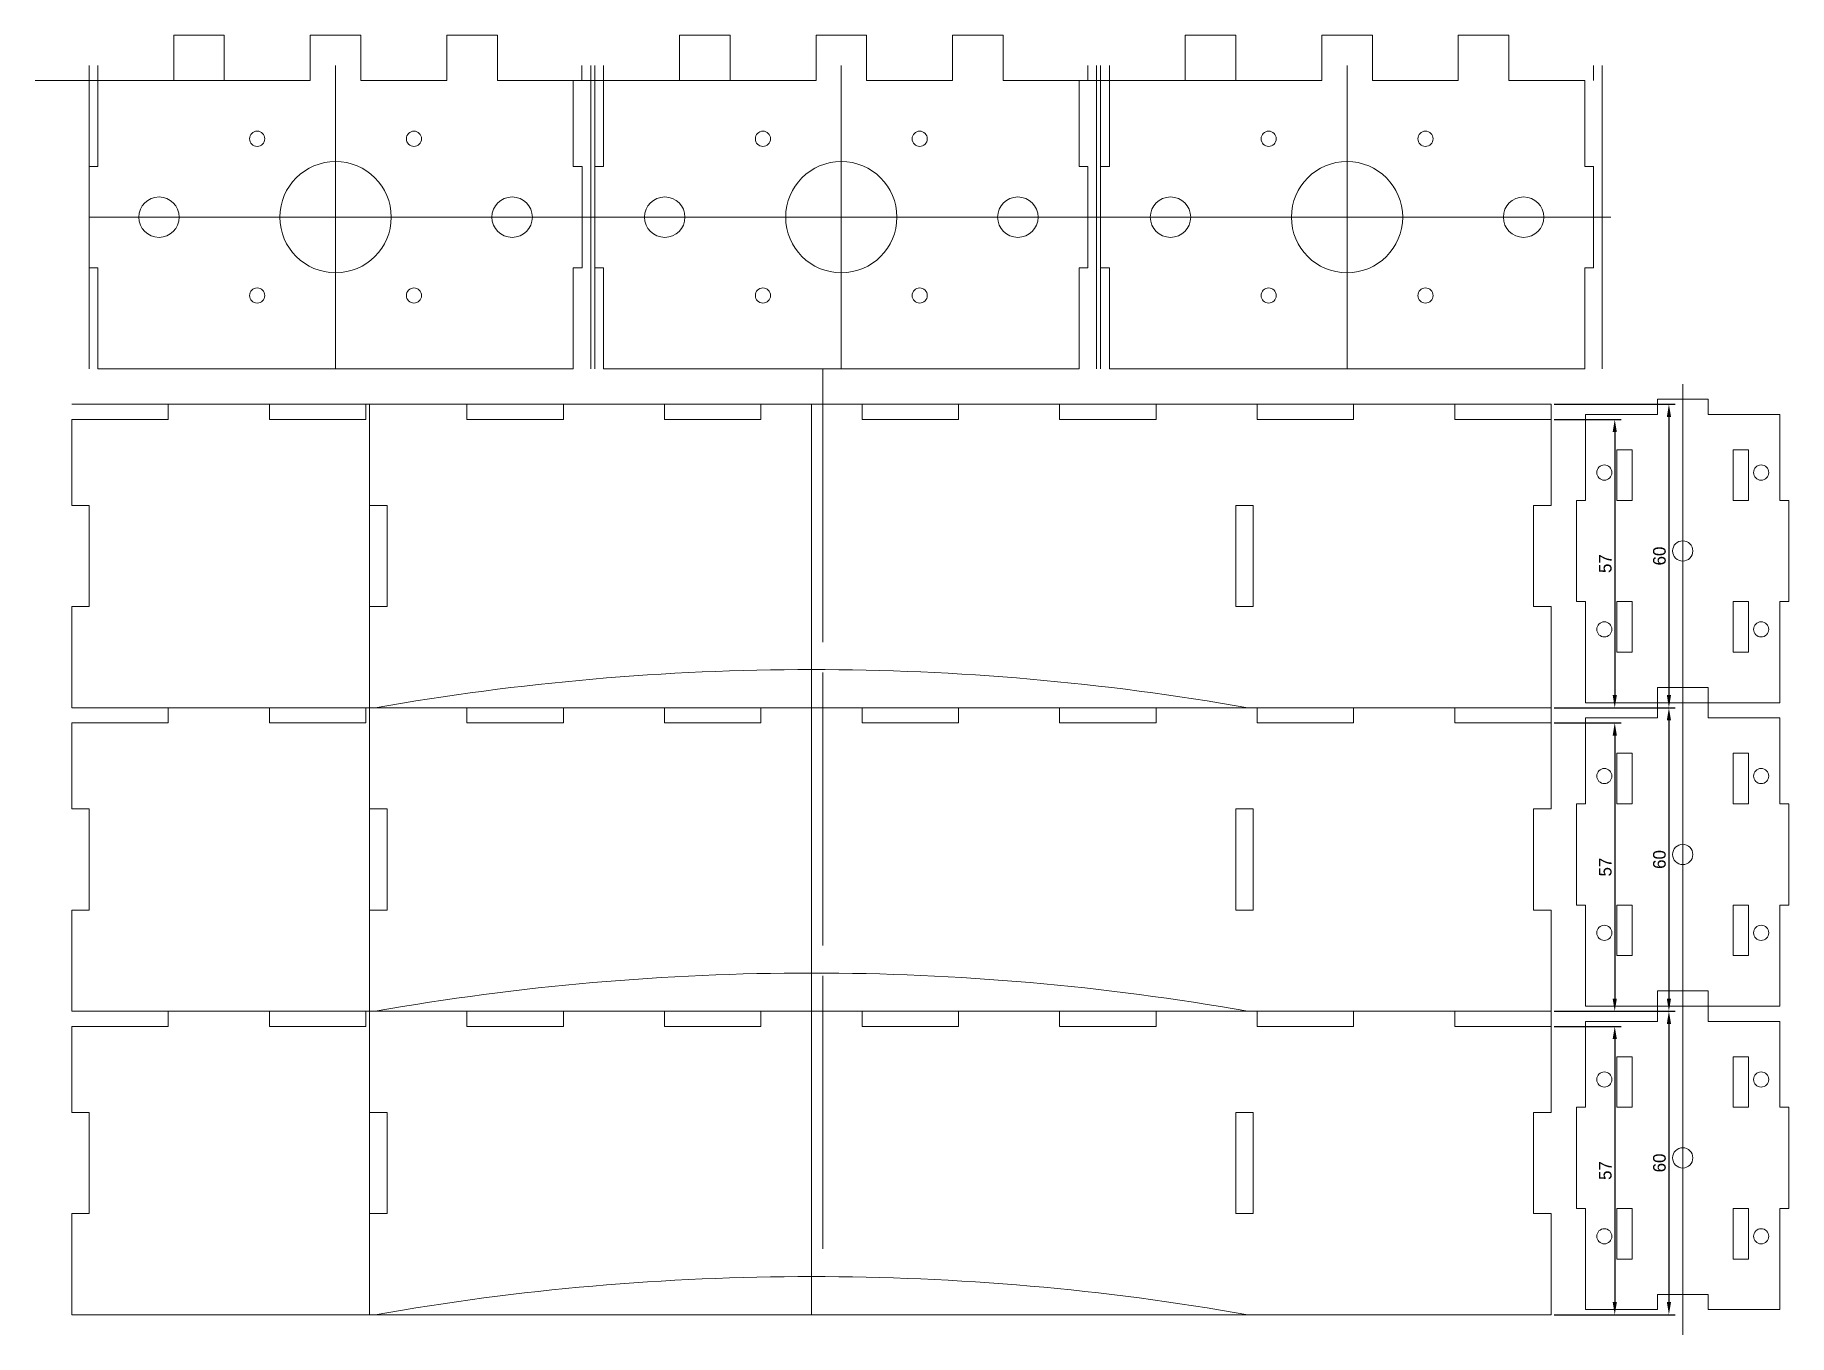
# Model space of a CAD drawing. Header units: millimetres. Extents: x 4 to 351, y 6 to 263.
import ezdxf

# ---------------------------------------------------------------- set-up
doc = ezdxf.new("R2010")
doc.units = ezdxf.units.MM
doc.layers.get('0').update_dxf_attribs({"lineweight": 0})
doc.layers.add('dimensions', color=4, linetype='Continuous', lineweight=0)
doc.layers.add('guides', color=1, linetype='Continuous', lineweight=0)
doc.dimstyles.new('QCADDimStyle', dxfattribs={"dimtxt": 2.5, "dimasz": 2.5, "dimexe": 1.25, "dimexo": 0.625, "dimtad": 1, "dimtoh": 1, "dimdec": 4, "dimzin": 0, "dimdsep": 46, "dimtxsty": 'Standard', "dimcen": 0.09, "dimadec": 0, "dimazin": 0, "dimtfac": 1, "dimtdec": 4, "dimtofl": 0, "dimtmove": 0, "dimatfit": 3, "dimfxl": 1, "dimtolj": 1, "dimtzin": 0, "dimarcsym": 0})

# ---------------------------------------------------------------- blocks, each defined once
blk = doc.blocks.new('*D4')
at = {"layer": 'Defpoints', "color": 0}
for p in [(303.98, 70), (303.98, 10), (327.27, 10)]:
    blk.add_point(p, dxfattribs=at)
at = {"layer": 'dimensions', "color": 0, "lineweight": -2}
for p, q in [((304.6, 70), (328.52, 70)), ((327.27, 67.5), (327.27, 12.5)), ((304.6, 10), (328.52, 10))]:
    blk.add_line(p, q, dxfattribs=at)
at = {"layer": 'dimensions', "color": 0}
for points in [[(327.69, 67.5), (326.86, 67.5), (327.27, 70)], [(326.86, 12.5), (327.69, 12.5), (327.27, 10)]]:
    blk.add_solid(points, dxfattribs=at)
at = {"layer": 'dimensions', "color": 0, "insert": (325.4, 40), "char_height": 2.5, "attachment_point": 5, "rotation": 90}
blk.add_mtext('\\A1;60', dxfattribs=at)
blk = doc.blocks.new('*D5')
at = {"layer": 'Defpoints', "color": 0}
for p in [(303.98, 67), (303.98, 10), (316.56, 10)]:
    blk.add_point(p, dxfattribs=at)
at = {"layer": 'dimensions', "color": 0, "lineweight": -2}
for p, q in [((304.6, 67), (317.81, 67)), ((316.56, 64.5), (316.56, 12.5)), ((304.6, 10), (317.81, 10))]:
    blk.add_line(p, q, dxfattribs=at)
at = {"layer": 'dimensions', "color": 0}
for points in [[(316.98, 64.5), (316.15, 64.5), (316.56, 67)], [(316.15, 12.5), (316.98, 12.5), (316.56, 10)]]:
    blk.add_solid(points, dxfattribs=at)
at = {"layer": 'dimensions', "color": 0, "insert": (314.69, 38.5), "char_height": 2.5, "attachment_point": 5, "rotation": 90}
blk.add_mtext('\\A1;57', dxfattribs=at)
blk = doc.blocks.new('*D6')
at = {"layer": 'Defpoints', "color": 0}
for p in [(303.98, 130), (303.98, 70), (327.27, 70)]:
    blk.add_point(p, dxfattribs=at)
at = {"layer": 'dimensions', "color": 0, "lineweight": -2}
for p, q in [((304.6, 130), (328.52, 130)), ((327.27, 127.5), (327.27, 72.5)), ((304.6, 70), (328.52, 70))]:
    blk.add_line(p, q, dxfattribs=at)
at = {"layer": 'dimensions', "color": 0}
for points in [[(327.69, 127.5), (326.86, 127.5), (327.27, 130)], [(326.86, 72.5), (327.69, 72.5), (327.27, 70)]]:
    blk.add_solid(points, dxfattribs=at)
at = {"layer": 'dimensions', "color": 0, "insert": (325.4, 100), "char_height": 2.5, "attachment_point": 5, "rotation": 90}
blk.add_mtext('\\A1;60', dxfattribs=at)
blk = doc.blocks.new('*D7')
at = {"layer": 'Defpoints', "color": 0}
for p in [(303.98, 127), (303.98, 70), (316.56, 70)]:
    blk.add_point(p, dxfattribs=at)
at = {"layer": 'dimensions', "color": 0, "lineweight": -2}
for p, q in [((304.6, 127), (317.81, 127)), ((316.56, 124.5), (316.56, 72.5)), ((304.6, 70), (317.81, 70))]:
    blk.add_line(p, q, dxfattribs=at)
at = {"layer": 'dimensions', "color": 0}
for points in [[(316.98, 124.5), (316.15, 124.5), (316.56, 127)], [(316.15, 72.5), (316.98, 72.5), (316.56, 70)]]:
    blk.add_solid(points, dxfattribs=at)
at = {"layer": 'dimensions', "color": 0, "insert": (314.69, 98.5), "char_height": 2.5, "attachment_point": 5, "rotation": 90}
blk.add_mtext('\\A1;57', dxfattribs=at)
blk = doc.blocks.new('*D8')
at = {"layer": 'Defpoints', "color": 0}
for p in [(303.98, 190), (303.98, 130), (327.27, 130)]:
    blk.add_point(p, dxfattribs=at)
at = {"layer": 'dimensions', "color": 0, "lineweight": -2}
for p, q in [((304.6, 190), (328.52, 190)), ((327.27, 187.5), (327.27, 132.5)), ((304.6, 130), (328.52, 130))]:
    blk.add_line(p, q, dxfattribs=at)
at = {"layer": 'dimensions', "color": 0}
for points in [[(327.69, 187.5), (326.86, 187.5), (327.27, 190)], [(326.86, 132.5), (327.69, 132.5), (327.27, 130)]]:
    blk.add_solid(points, dxfattribs=at)
at = {"layer": 'dimensions', "color": 0, "insert": (325.4, 160), "char_height": 2.5, "attachment_point": 5, "rotation": 90}
blk.add_mtext('\\A1;60', dxfattribs=at)
blk = doc.blocks.new('*D9')
at = {"layer": 'Defpoints', "color": 0}
for p in [(303.98, 187), (303.98, 130), (316.56, 130)]:
    blk.add_point(p, dxfattribs=at)
at = {"layer": 'dimensions', "color": 0, "lineweight": -2}
for p, q in [((304.6, 187), (317.81, 187)), ((316.56, 184.5), (316.56, 132.5)), ((304.6, 130), (317.81, 130))]:
    blk.add_line(p, q, dxfattribs=at)
at = {"layer": 'dimensions', "color": 0}
for points in [[(316.98, 184.5), (316.15, 184.5), (316.56, 187)], [(316.15, 132.5), (316.98, 132.5), (316.56, 130)]]:
    blk.add_solid(points, dxfattribs=at)
at = {"layer": 'dimensions', "color": 0, "insert": (314.69, 158.5), "char_height": 2.5, "attachment_point": 5, "rotation": 90}
blk.add_mtext('\\A1;57', dxfattribs=at)

msp = doc.modelspace()

# ---------------------------------------------------------------- linework, layer by layer
for p, q in [((31.62921, 254), (31.62921, 263)), ((31.62921, 263), (41.62921, 263)), ((41.62921, 263), (41.62921, 254)), ((58.62921, 254), (58.62921, 263)), ((58.62921, 263), (68.62921, 263)), ((68.62921, 263), (68.62921, 254)), ((85.62921, 263), (95.62921, 263)), ((85.62921, 254), (85.62921, 263)), ((95.62921, 263), (95.62921, 254)), ((131.62921, 254), (131.62921, 263)), ((131.62921, 263), (141.62921, 263)), ((141.62921, 263), (141.62921, 254)), ((158.62921, 254), (158.62921, 263)), ((158.62921, 263), (168.62921, 263)), ((168.62921, 263), (168.62921, 254)), ((185.62921, 263), (195.62921, 263)), ((185.62921, 254), (185.62921, 263)), ((195.62921, 263), (195.62921, 254)), ((231.62921, 254), (231.62921, 263)), ((231.62921, 263), (241.62921, 263)), ((241.62921, 263), (241.62921, 254)), ((258.62921, 254), (258.62921, 263)), ((258.62921, 263), (268.62921, 263)), ((268.62921, 263), (268.62921, 254)), ((285.62921, 263), (295.62921, 263)), ((285.62921, 254), (285.62921, 263)), ((295.62921, 263), (295.62921, 254)), ((31.62921, 254), (16.62921, 254)), ((16.62921, 254), (16.62921, 237)), ((58.62921, 254), (41.62921, 254)), ((85.62921, 254), (68.62921, 254)), ((95.62921, 254), (110.62921, 254)), ((110.62921, 254), (110.62921, 237)), ((131.62921, 254), (116.62921, 254)), ((116.62921, 254), (116.62921, 237)), ((158.62921, 254), (141.62921, 254)), ((185.62921, 254), (168.62921, 254)), ((195.62921, 254), (210.62921, 254)), ((210.62921, 254), (210.62921, 237)), ((231.62921, 254), (216.62921, 254)), ((216.62921, 254), (216.62921, 237)), ((258.62921, 254), (241.62921, 254)), ((285.62921, 254), (268.62921, 254)), ((295.62921, 254), (310.62921, 254)), ((310.62921, 254), (310.62921, 237)), ((14.89716, 217), (14.89716, 237)), ((14.89716, 237), (16.62921, 237)), ((112.36126, 237), (110.62921, 237)), ((112.36126, 217), (112.36126, 237)), ((114.89716, 217), (114.89716, 237)), ((114.89716, 237), (116.62921, 237)), ((212.36126, 237), (210.62921, 237)), ((212.36126, 217), (212.36126, 237)), ((214.89716, 217), (214.89716, 237)), ((214.89716, 237), (216.62921, 237)), ((312.36126, 237), (310.62921, 237)), ((312.36126, 217), (312.36126, 237)), ((16.62921, 217), (14.89716, 217)), ((16.62921, 217), (16.62921, 197)), ((110.62921, 217), (112.36126, 217)), ((110.62921, 217), (110.62921, 197)), ((116.62921, 217), (114.89716, 217)), ((116.62921, 217), (116.62921, 197)), ((210.62921, 217), (212.36126, 217)), ((210.62921, 217), (210.62921, 197)), ((216.62921, 217), (214.89716, 217)), ((216.62921, 217), (216.62921, 197)), ((310.62921, 217), (312.36126, 217)), ((310.62921, 217), (310.62921, 197)), ((110.62921, 197), (16.62921, 197)), ((210.62921, 197), (116.62921, 197)), ((310.62921, 197), (216.62921, 197)), ((325, 191), (325, 188)), ((325, 191), (330, 191)), ((335, 191), (330, 191)), ((335, 191), (335, 188)), ((30.54, 187), (30.54, 190)), ((30.54, 190), (50.54, 190)), ((50.54, 190), (50.54, 187)), ((69.60265, 187), (69.60265, 190)), ((69.60265, 190), (89.60265, 190)), ((89.60265, 190), (89.60265, 187)), ((108.6653, 187), (108.6653, 190)), ((108.6653, 190), (128.6653, 190)), ((128.6653, 190), (128.6653, 187)), ((147.72795, 187), (147.72795, 190)), ((147.72795, 190), (167.72795, 190)), ((167.72795, 190), (167.72795, 187)), ((186.7906, 187), (186.7906, 190)), ((186.7906, 190), (206.7906, 190)), ((206.7906, 190), (206.7906, 187)), ((225.85325, 187), (225.85325, 190)), ((225.85325, 190), (245.85325, 190)), ((245.85325, 190), (245.85325, 187)), ((264.9159, 187), (264.9159, 190)), ((264.9159, 190), (284.9159, 190)), ((284.9159, 190), (284.9159, 187)), ((325, 188), (310.8, 188)), ((310.8, 171), (310.8, 188)), ((335, 188), (349.2, 188)), ((349.2, 171), (349.2, 188)), ((11.47735, 187), (11.47735, 170)), ((11.47735, 187), (30.54, 187)), ((50.54, 187), (69.60265, 187)), ((89.60265, 187), (108.6653, 187)), ((128.6653, 187), (147.72795, 187)), ((167.72795, 187), (186.7906, 187)), ((206.7906, 187), (225.85325, 187)), ((245.85325, 187), (264.9159, 187)), ((284.9159, 187), (303.97855, 187)), ((303.97855, 170), (303.97855, 187)), ((320, 181), (317, 181)), ((317, 181), (317, 171)), ((320, 171), (320, 181)), ((340, 171), (340, 181)), ((340, 181), (343, 181)), ((343, 181), (343, 171)), ((14.93735, 170), (11.47735, 170)), ((14.93735, 150), (14.93735, 170)), ((70.36705, 170), (70.36705, 150)), ((73.82705, 170), (70.36705, 170)), ((73.82705, 150), (73.82705, 170)), ((241.62885, 150), (241.62885, 170)), ((241.62885, 170), (245.08885, 170)), ((245.08885, 170), (245.08885, 150)), ((300.51855, 170), (303.97855, 170)), ((300.51855, 150), (300.51855, 170)), ((309, 151), (309, 171)), ((310.8, 171), (309, 171)), ((317, 171), (320, 171)), ((343, 171), (340, 171)), ((349.2, 171), (351, 171)), ((351, 151), (351, 171)), ((11.47735, 150), (14.93735, 150)), ((11.47735, 150), (11.47735, 130)), ((70.36705, 150), (73.82705, 150)), ((245.08885, 150), (241.62885, 150)), ((303.97855, 150), (300.51855, 150)), ((303.97855, 130), (303.97855, 150)), ((310.8, 151), (309, 151)), ((310.8, 131), (310.8, 151)), ((317, 141), (317, 151)), ((317, 151), (320, 151)), ((320, 151), (320, 141)), ((340, 151), (340, 141)), ((343, 151), (340, 151)), ((343, 141), (343, 151)), ((349.2, 151), (351, 151)), ((349.2, 131), (349.2, 151)), ((320, 141), (317, 141)), ((340, 141), (343, 141)), ((325, 131), (325, 134)), ((325, 134), (330, 134)), ((335, 134), (330, 134)), ((335, 131), (335, 134)), ((11.47735, 130), (71.47735, 130)), ((30.54, 127), (30.54, 130)), ((30.54, 130), (50.54, 130)), ((50.54, 130), (50.54, 127)), ((69.60265, 127), (69.60265, 130)), ((69.60265, 130), (89.60265, 130)), ((89.60265, 130), (89.60265, 127)), ((108.6653, 127), (108.6653, 130)), ((108.6653, 130), (128.6653, 130)), ((128.6653, 130), (128.6653, 127)), ((147.72795, 127), (147.72795, 130)), ((147.72795, 130), (167.72795, 130)), ((167.72795, 130), (167.72795, 127)), ((186.7906, 127), (186.7906, 130)), ((186.7906, 130), (206.7906, 130)), ((206.7906, 130), (206.7906, 127)), ((225.85325, 127), (225.85325, 130)), ((225.85325, 130), (245.85325, 130)), ((303.97855, 130), (243.97855, 130)), ((245.85325, 130), (245.85325, 127)), ((264.9159, 127), (264.9159, 130)), ((264.9159, 130), (284.9159, 130)), ((284.9159, 130), (284.9159, 127)), ((325, 131), (310.8, 131)), ((325, 131), (325, 128)), ((325, 131), (330, 131)), ((335, 131), (330, 131)), ((335, 131), (335, 128)), ((335, 131), (349.2, 131)), ((11.47735, 127), (11.47735, 110)), ((11.47735, 127), (30.54, 127)), ((50.54, 127), (69.60265, 127)), ((89.60265, 127), (108.6653, 127)), ((128.6653, 127), (147.72795, 127)), ((167.72795, 127), (186.7906, 127)), ((206.7906, 127), (225.85325, 127)), ((245.85325, 127), (264.9159, 127)), ((284.9159, 127), (303.97855, 127)), ((303.97855, 110), (303.97855, 127)), ((325, 128), (310.8, 128)), ((310.8, 111), (310.8, 128)), ((335, 128), (349.2, 128)), ((349.2, 111), (349.2, 128)), ((320, 121), (317, 121)), ((317, 121), (317, 111)), ((320, 111), (320, 121)), ((340, 111), (340, 121)), ((340, 121), (343, 121)), ((343, 121), (343, 111)), ((309, 91), (309, 111)), ((310.8, 111), (309, 111)), ((317, 111), (320, 111)), ((343, 111), (340, 111)), ((349.2, 111), (351, 111)), ((351, 91), (351, 111)), ((14.93735, 110), (11.47735, 110)), ((14.93735, 90), (14.93735, 110)), ((70.36705, 110), (70.36705, 90)), ((73.82705, 110), (70.36705, 110)), ((73.82705, 90), (73.82705, 110)), ((241.62885, 90), (241.62885, 110)), ((241.62885, 110), (245.08885, 110)), ((245.08885, 110), (245.08885, 90)), ((300.51855, 110), (303.97855, 110)), ((300.51855, 90), (300.51855, 110)), ((310.8, 91), (309, 91)), ((310.8, 71), (310.8, 91)), ((317, 81), (317, 91)), ((317, 91), (320, 91)), ((320, 91), (320, 81)), ((340, 91), (340, 81)), ((343, 91), (340, 91)), ((343, 81), (343, 91)), ((349.2, 91), (351, 91)), ((349.2, 71), (349.2, 91)), ((11.47735, 90), (14.93735, 90)), ((11.47735, 90), (11.47735, 70)), ((70.36705, 90), (73.82705, 90)), ((245.08885, 90), (241.62885, 90)), ((303.97855, 90), (300.51855, 90)), ((303.97855, 70), (303.97855, 90)), ((320, 81), (317, 81)), ((340, 81), (343, 81)), ((325, 71), (325, 74)), ((325, 74), (330, 74)), ((335, 74), (330, 74)), ((335, 71), (335, 74)), ((11.47735, 70), (71.47735, 70)), ((30.54, 67), (30.54, 70)), ((30.54, 70), (50.54, 70)), ((50.54, 70), (50.54, 67)), ((69.60265, 67), (69.60265, 70)), ((69.60265, 70), (89.60265, 70)), ((89.60265, 70), (89.60265, 67)), ((108.6653, 67), (108.6653, 70)), ((108.6653, 70), (128.6653, 70)), ((128.6653, 70), (128.6653, 67)), ((147.72795, 67), (147.72795, 70)), ((147.72795, 70), (167.72795, 70)), ((167.72795, 70), (167.72795, 67)), ((186.7906, 67), (186.7906, 70)), ((186.7906, 70), (206.7906, 70)), ((206.7906, 70), (206.7906, 67)), ((225.85325, 67), (225.85325, 70)), ((225.85325, 70), (245.85325, 70)), ((303.97855, 70), (243.97855, 70)), ((245.85325, 70), (245.85325, 67)), ((264.9159, 67), (264.9159, 70)), ((264.9159, 70), (284.9159, 70)), ((284.9159, 70), (284.9159, 67)), ((325, 71), (310.8, 71)), ((325, 71), (325, 68)), ((325, 71), (330, 71)), ((335, 71), (330, 71)), ((335, 71), (335, 68)), ((335, 71), (349.2, 71)), ((11.47735, 67), (11.47735, 50)), ((11.47735, 67), (30.54, 67)), ((50.54, 67), (69.60265, 67)), ((89.60265, 67), (108.6653, 67)), ((128.6653, 67), (147.72795, 67)), ((167.72795, 67), (186.7906, 67)), ((206.7906, 67), (225.85325, 67)), ((245.85325, 67), (264.9159, 67)), ((284.9159, 67), (303.97855, 67)), ((303.97855, 50), (303.97855, 67)), ((325, 68), (310.8, 68)), ((310.8, 51), (310.8, 68)), ((335, 68), (349.2, 68)), ((349.2, 51), (349.2, 68)), ((320, 61), (317, 61)), ((317, 61), (317, 51)), ((320, 51), (320, 61)), ((340, 51), (340, 61)), ((340, 61), (343, 61)), ((343, 61), (343, 51)), ((14.93735, 50), (11.47735, 50)), ((14.93735, 30), (14.93735, 50)), ((70.36705, 50), (70.36705, 30)), ((73.82705, 50), (70.36705, 50)), ((73.82705, 30), (73.82705, 50)), ((241.62885, 30), (241.62885, 50)), ((241.62885, 50), (245.08885, 50)), ((245.08885, 50), (245.08885, 30)), ((300.51855, 50), (303.97855, 50)), ((300.51855, 30), (300.51855, 50)), ((309, 31), (309, 51)), ((310.8, 51), (309, 51)), ((317, 51), (320, 51)), ((343, 51), (340, 51)), ((349.2, 51), (351, 51)), ((351, 31), (351, 51)), ((11.47735, 30), (14.93735, 30)), ((11.47735, 30), (11.47735, 10)), ((70.36705, 30), (73.82705, 30)), ((245.08885, 30), (241.62885, 30)), ((303.97855, 30), (300.51855, 30)), ((303.97855, 10), (303.97855, 30)), ((310.8, 31), (309, 31)), ((310.8, 11), (310.8, 31)), ((317, 21), (317, 31)), ((317, 31), (320, 31)), ((320, 31), (320, 21)), ((340, 31), (340, 21)), ((343, 31), (340, 31)), ((343, 21), (343, 31)), ((349.2, 31), (351, 31)), ((349.2, 11), (349.2, 31)), ((320, 21), (317, 21)), ((340, 21), (343, 21)), ((325, 11), (325, 14)), ((325, 14), (330, 14)), ((335, 14), (330, 14)), ((335, 11), (335, 14)), ((325, 11), (310.8, 11)), ((335, 11), (349.2, 11)), ((11.47735, 10), (71.47735, 10)), ((303.97855, 10), (243.97855, 10))]:
    msp.add_line(p, q)
for centre, radius in [((48.12921, 242.5), 1.5), ((79.12921, 242.5), 1.5), ((148.12921, 242.5), 1.5), ((179.12921, 242.5), 1.5), ((248.12921, 242.5), 1.5), ((279.12921, 242.5), 1.5), ((63.62921, 227), 11), ((163.62921, 227), 11), ((263.62921, 227), 11), ((28.71767, 227), 4), ((98.54075, 227), 4), ((128.71767, 227), 4), ((198.54075, 227), 4), ((228.71767, 227), 4), ((298.54075, 227), 4), ((48.12921, 211.5), 1.5), ((79.12921, 211.5), 1.5), ((148.12921, 211.5), 1.5), ((179.12921, 211.5), 1.5), ((248.12921, 211.5), 1.5), ((279.12921, 211.5), 1.5), ((314.5, 176.5), 1.5), ((345.5, 176.5), 1.5), ((330, 161), 2), ((314.5, 145.5), 1.5), ((345.5, 145.5), 1.5), ((314.5, 116.5), 1.5), ((345.5, 116.5), 1.5), ((330, 101), 2), ((314.5, 85.5), 1.5), ((345.5, 85.5), 1.5), ((314.5, 56.5), 1.5), ((345.5, 56.5), 1.5), ((330, 41), 2), ((314.5, 25.5), 1.5), ((345.5, 25.5), 1.5)]:
    msp.add_circle(centre, radius)
for centre in [(157.72795, -359.15145), (157.72795, -419.15145), (157.72795, -479.15145)]:
    msp.add_arc(centre, 496.6974, 80, 100)
at = {"layer": 'guides'}
for p, q in [((14.89716, 257), (14.89716, 254)), ((16.62921, 254), (16.62921, 257)), ((63.62921, 257), (63.62921, 197)), ((112.34202, 254), (112.34202, 257)), ((114.07407, 257), (114.07407, 254)), ((114.89716, 257), (114.89716, 254)), ((116.62921, 254), (116.62921, 257)), ((163.62921, 257), (163.62921, 197)), ((212.34202, 254), (212.34202, 257)), ((214.07407, 257), (214.07407, 254)), ((214.89716, 257), (214.89716, 254)), ((216.62921, 254), (216.62921, 257)), ((263.62921, 257), (263.62921, 197)), ((312.34202, 254), (312.34202, 257)), ((314.07407, 257), (314.07407, 254)), ((52.62921, 254), (4.21311, 254)), ((14.89716, 254), (14.89716, 197)), ((152.62921, 254), (104.21311, 254)), ((114.07407, 254), (114.07407, 197)), ((114.89716, 254), (114.89716, 197)), ((252.62921, 254), (204.21311, 254)), ((214.07407, 254), (214.07407, 197)), ((214.89716, 254), (214.89716, 197)), ((314.07407, 254), (314.07407, 197)), ((14.89716, 227), (115.78689, 227)), ((114.89716, 227), (215.78689, 227)), ((214.89716, 227), (315.78689, 227)), ((160, 197), (160, 143)), ((330, 194), (330, 126)), ((303.97855, 190), (11.47735, 190)), ((11.47735, 190), (70.36705, 190)), ((70.36705, 190), (70.36705, 130)), ((70.36705, 190), (70.36705, 170)), ((157.72795, 130), (157.72795, 190)), ((303.97855, 187), (303.97855, 190)), ((70.36705, 130), (70.36705, 150)), ((160, 137), (160, 83)), ((330, 134), (330, 66)), ((303.97855, 130), (11.47735, 130)), ((11.47735, 130), (70.36705, 130)), ((11.47735, 130), (303.97855, 130)), ((70.36705, 130), (70.36705, 70)), ((70.36705, 130), (70.36705, 110)), ((157.72795, 70), (157.72795, 130)), ((303.97855, 127), (303.97855, 130)), ((70.36705, 70), (70.36705, 90)), ((160, 77), (160, 23)), ((330, 74), (330, 6)), ((303.97855, 70), (11.47735, 70)), ((11.47735, 70), (70.36705, 70)), ((11.47735, 70), (303.97855, 70)), ((70.36705, 70), (70.36705, 10)), ((70.36705, 70), (70.36705, 50)), ((157.72795, 10), (157.72795, 70)), ((303.97855, 67), (303.97855, 70)), ((70.36705, 10), (70.36705, 30)), ((11.47735, 10), (303.97855, 10))]:
    msp.add_line(p, q, dxfattribs=at)

# ---------------------------------------------------------------- dimensions: what is measured, and where the dimension line sits
at = {"layer": 'dimensions'}
for p1, p2, distance, picture, middle in [((303.97855, 190), (303.97855, 130), 23.2941, '*D8', (325.39765, 160)), ((303.97855, 187), (303.97855, 130), 12.58455, '*D9', (314.6881, 158.5)), ((303.97855, 130), (303.97855, 70), 23.2941, '*D6', (325.39765, 100)), ((303.97855, 127), (303.97855, 70), 12.58455, '*D7', (314.6881, 98.5)), ((303.97855, 70), (303.97855, 10), 23.2941, '*D4', (325.39765, 40)), ((303.97855, 67), (303.97855, 10), 12.58455, '*D5', (314.6881, 38.5))]:
    dim = msp.add_aligned_dim(p1=p1, p2=p2, distance=distance, dimstyle='QCADDimStyle', override={"dimtxt": 2.5, "dimasz": 2.5, "dimexe": 1.25, "dimexo": 0.625, "dimgap": 0.625, "dimzin": 8, "dimclrd": 0, "dimclre": 0, "dimclrt": 0, "dimazin": 2, "dimtmove": 2}, dxfattribs=at)
    dim.commit()
    dim.dimension.update_dxf_attribs({"geometry": picture, "text_midpoint": middle})

doc.saveas('drawing.dxf')
